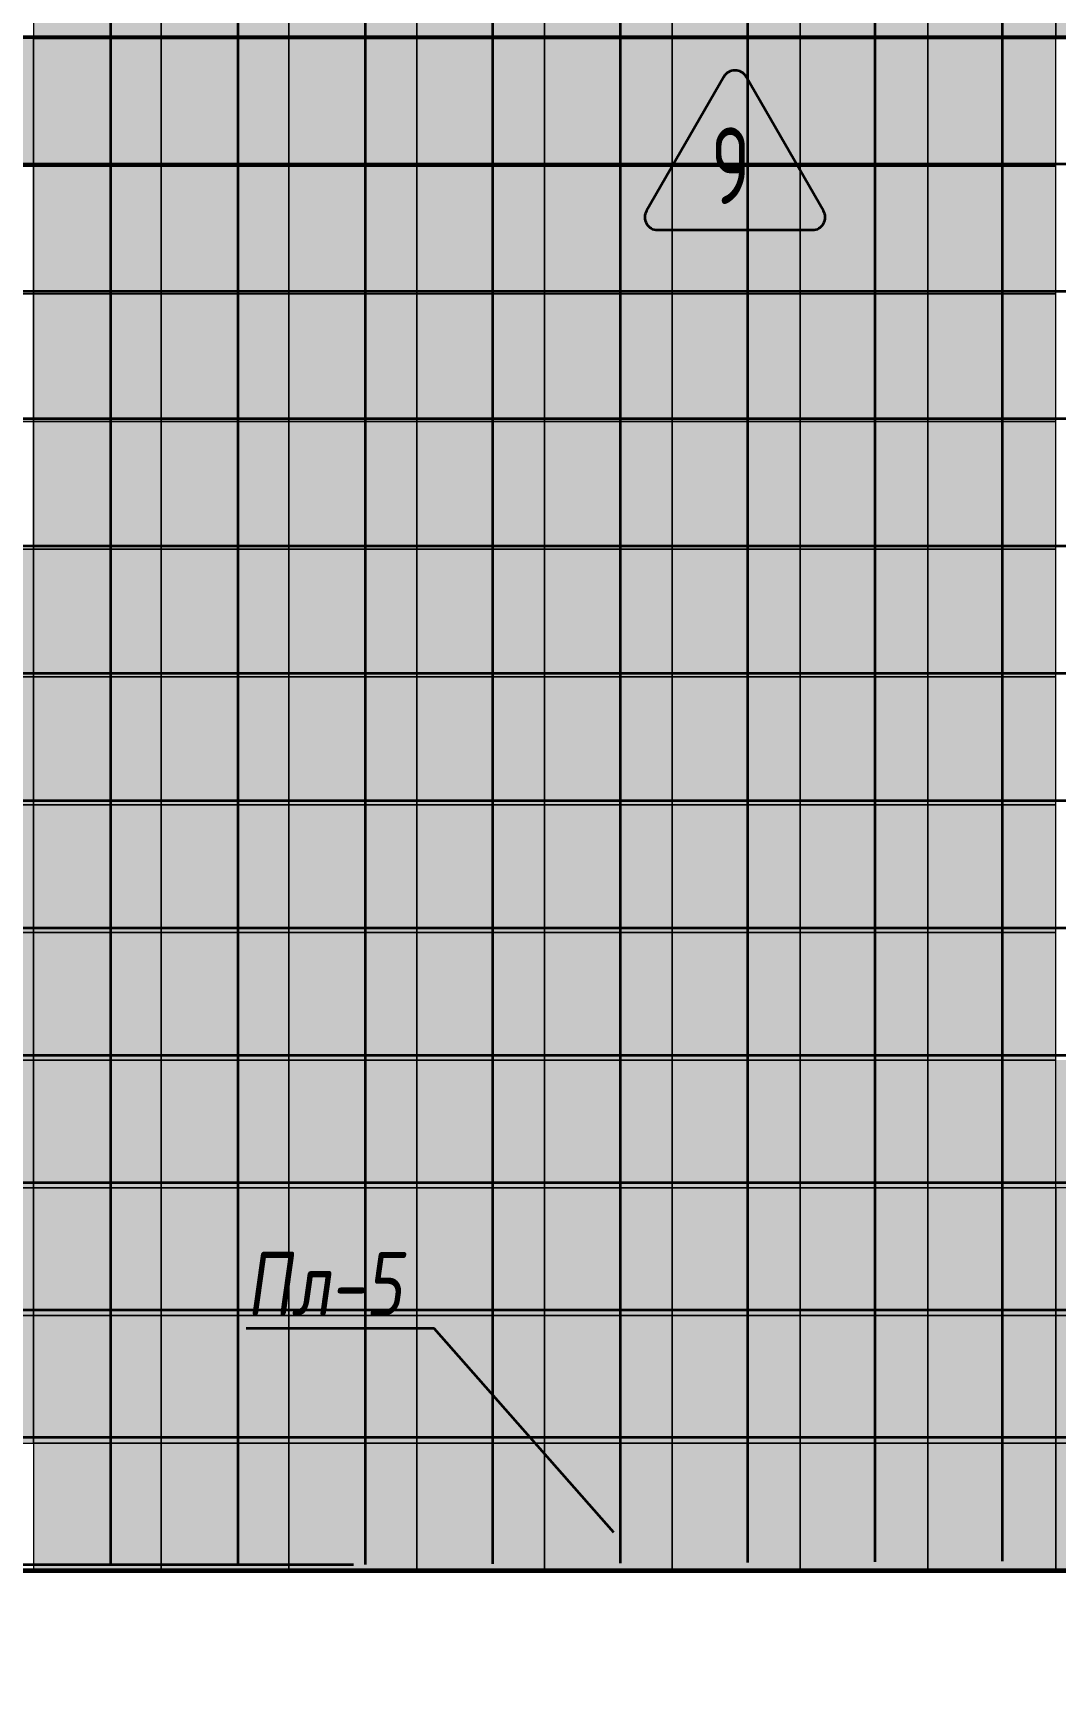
# Model space of a CAD drawing. Header units: millimetres. Extents: x -510890 to 418982, y -118257 to 141350.
# Drawn here: x 123387 to 127387, y -71686 to -65166 of the extents above; entities that cross this region are included whole.
import ezdxf
from ezdxf import colors
from ezdxf.entities.mleader import LeaderData, LeaderLine
from ezdxf.enums import TextEntityAlignment as Align
from ezdxf.math import Vec2, Vec3

# ---------------------------------------------------------------- set-up
doc = ezdxf.new("R2010")
doc.units = ezdxf.units.MM
doc.layers.add('АР_Площадь контур', color=220, linetype='Continuous', lineweight=35, plot=False)
doc.styles.add('ISOCPEUR', font='isocpeur.ttf', dxfattribs={"height": 800})
doc.styles.add('Архитект', font='isocpeur.ttf', dxfattribs={"width": 0.8, "oblique": 8})

msp = doc.modelspace()

# ---------------------------------------------------------------- hatches: boundary and pattern name
at = {"layer": 'АР_Площадь контур', "lineweight": 5, "ltscale": 300, "true_color": 0xb8b9bc, "transparency": 33554687}
h = msp.add_hatch(color=9, dxfattribs=at)
h.dxf.hatch_style = 1
h.paths.add_polyline_path([(125387.4, -67685.6), (124887.4, -67685.6)], flags=17)
h.paths.add_polyline_path([(125387.4, -67185.6), (124887.4, -67185.6), (124887.4, -67685.6), (125387.4, -67685.6)])
h.paths.add_polyline_path([(124887.4, -67185.6), (124387.4, -67185.6), (124387.4, -67685.6), (124887.4, -67685.6)])
h.paths.add_polyline_path([(124887.4, -66185.6), (124387.4, -66185.6), (124387.4, -67185.6), (124887.4, -67185.6)])
h.paths.add_polyline_path([(124387.4, -66685.6), (123887.4, -66685.6)], flags=17)
h.paths.add_polyline_path([(124387.4, -66185.6), (123887.4, -66185.6), (123887.4, -66685.6), (124387.4, -66685.6)])
h.paths.add_polyline_path([(123887.4, -66185.6), (123387.4, -66185.6), (123387.4, -66685.6), (123887.4, -66685.6)])
h.paths.add_polyline_path([(123887.4, -65185.6), (123387.4, -65185.6), (123387.4, -66185.6), (123887.4, -66185.6)])
h.paths.add_polyline_path([(123387.4, -65685.6), (122887.4, -65685.6)])
h.paths.add_polyline_path([(123387.4, -65185.6), (122887.4, -65185.6), (122887.4, -65685.6), (123387.4, -65685.6)])
h.paths.add_polyline_path([(122887.4, -65185.6), (122387.4, -65185.6), (122387.4, -65685.6), (122887.4, -65685.6)])
h.paths.add_polyline_path([(122387.4, -64685.6), (121887.4, -64685.6)])
h.paths.add_polyline_path([(121387.4, -63685.6), (120887.4, -63685.6)], flags=17)
at = {"layer": 'АР_Площадь контур', "true_color": 0x000000, "transparency": 33554687}
h = msp.add_hatch(dxfattribs=at)
h.set_pattern_fill('ANSI37', color=18, scale=157, angle=45, style=0)
h.set_pattern_definition([(90, (6049.9, -126491.3), (-498.475, 0), []), (180, (6049.9, -126491.3), (-6e-14, -498.475), [])])
h.paths.add_polyline_path([(129387.4, -71135.7), (119737.4, -71185.6), (119737.4, -65435.6), (120087.4, -65435.6), (120087.4, -65037), (120661.7, -65036.3), (120661.7, -64735.6), (121791.7, -64735.6), (121791.7, -65035.6), (122667.4, -65035.6), (122667.6, -65034.9), (123562.6, -65034.9), (123587.4, -64622.7), (129437.4, -64660.7)])
at = {"layer": 'АР_Площадь контур', "lineweight": 5, "ltscale": 300, "transparency": 33554687}
h = msp.add_hatch(color=252, dxfattribs=at)
h.dxf.hatch_style = 1
h.paths.add_polyline_path([(126887.4, -64622.7), (126387.4, -64622.7), (126387.4, -65185.6), (126887.4, -65185.6)])
h = msp.add_hatch(color=252, dxfattribs=at)
h.dxf.hatch_style = 1
h.paths.add_polyline_path([(123587.4, -64685.6), (123587.4, -65035.6), (123387.4, -65035.6), (123387.4, -65185.6), (124387.4, -65185.6), (124387.4, -64685.6)])
at = {"layer": 'АР_Площадь контур', "lineweight": 5, "ltscale": 300, "true_color": 0x828487, "transparency": 33554687}
h = msp.add_hatch(color=252, dxfattribs=at)
h.dxf.hatch_style = 1
h.paths.add_polyline_path([(124887.4, -64685.6), (124387.4, -64685.6), (124387.4, -65185.6), (124887.4, -65185.6)])
at = {"layer": 'АР_Площадь контур', "lineweight": 5, "ltscale": 300, "true_color": 0xb8b9bc, "transparency": 33554687}
h = msp.add_hatch(color=9, dxfattribs=at)
h.dxf.hatch_style = 1
h.paths.add_polyline_path([(125387.4, -64685.6), (124887.4, -64685.6), (124887.4, -65185.6), (125387.4, -65185.6)])
at = {"layer": 'АР_Площадь контур', "lineweight": 5, "ltscale": 300, "true_color": 0xc7c8ca, "transparency": 33554687}
h = msp.add_hatch(color=9, dxfattribs=at)
h.dxf.hatch_style = 1
h.paths.add_polyline_path([(125387.1, -65185.5), (125787, -65185.6), (126387.4, -65185.6), (126387.4, -64685.6), (125387.4, -64685.6), (125387.4, -64836.9)])
at = {"layer": 'АР_Площадь контур', "lineweight": 5, "ltscale": 300, "true_color": 0x828487, "transparency": 33554687}
h = msp.add_hatch(color=252, dxfattribs=at)
h.dxf.hatch_style = 1
h.paths.add_polyline_path([(127387.4, -64685.6), (126887.4, -64685.6), (126887.4, -65185.6), (127387.4, -65185.6)])
h = msp.add_hatch(color=252, dxfattribs=at)
h.dxf.hatch_style = 1
h.paths.add_polyline_path([(128387.4, -64685.6), (127387.4, -64685.6), (127387.4, -65185.6), (128387.4, -65185.6)])
at = {"layer": 'АР_Площадь контур', "lineweight": 5, "ltscale": 300, "true_color": 0xb8b9bc, "transparency": 33554687}
h = msp.add_hatch(color=9, dxfattribs=at)
h.dxf.hatch_style = 1
h.paths.add_polyline_path([(119887.4, -65185.6), (119387.4, -65185.6)], flags=17)
h.paths.add_polyline_path([(120387.4, -65685.6), (119887.4, -65685.6), (119887.4, -66185.6), (120387.4, -66185.6)])
h.paths.add_polyline_path([(120887.4, -65685.6), (120387.4, -65685.6), (120387.4, -66185.6), (120887.4, -66185.6)])
h.paths.add_polyline_path([(120887.4, -66185.6), (120387.4, -66185.6)], flags=17)
h.paths.add_polyline_path([(121387.4, -65685.6), (120887.4, -65685.6), (120887.4, -66685.6), (121387.4, -66685.6)])
h.paths.add_polyline_path([(121387.4, -66685.6), (120887.4, -66685.6), (120887.4, -67185.6), (121387.4, -67185.6)])
h.paths.add_polyline_path([(121887.4, -66685.6), (121387.4, -66685.6), (121387.4, -67185.6), (121887.4, -67185.6)])
h.paths.add_polyline_path([(121887.4, -67185.6), (121387.4, -67185.6)])
h.paths.add_polyline_path([(122387.4, -66685.6), (121887.4, -66685.6), (121887.4, -67685.6), (122387.4, -67685.6)])
h.paths.add_polyline_path([(122387.4, -67685.6), (121887.4, -67685.6), (121887.4, -68185.6), (122387.4, -68185.6)])
h.paths.add_polyline_path([(122887.4, -67685.6), (122387.4, -67685.6), (122387.4, -68185.6), (122887.4, -68185.6)])
h.paths.add_polyline_path([(122887.4, -68185.6), (122387.4, -68185.6)], flags=17)
h.paths.add_polyline_path([(123387.4, -67685.6), (122887.4, -67685.6), (122887.4, -68685.6), (123387.4, -68685.6)])
h.paths.add_polyline_path([(123387.4, -68685.6), (122887.4, -68685.6), (122887.4, -69185.6), (123387.4, -69185.6)])
h.paths.add_polyline_path([(123887.4, -68685.6), (123387.4, -68685.6), (123387.4, -69185.6), (123887.4, -69185.6)])
h.paths.add_polyline_path([(123887.4, -69185.6), (123387.4, -69185.6)], flags=17)
h.paths.add_polyline_path([(124387.4, -68685.6), (123887.4, -68685.6), (123887.4, -69685.6), (124387.4, -69685.6)])
h.paths.add_polyline_path([(124387.4, -69685.6), (123887.4, -69685.6), (123887.4, -70185.6), (124387.4, -70185.6)])
h.paths.add_polyline_path([(124887.4, -69685.6), (124387.4, -69685.6), (124387.4, -70185.6), (124887.4, -70185.6)])
h.paths.add_polyline_path([(124887.4, -70185.6), (124887.4, -70685.6)], flags=17)
h.paths.add_polyline_path([(125387.4, -69685.6), (124887.4, -69685.6), (124887.4, -70685.6), (125387.4, -70685.6)])
h.paths.add_polyline_path([(125387.4, -70685.6), (124887.4, -70685.6), (124887.4, -71185.6), (125387.4, -71185.6)])
h.paths.add_polyline_path([(120387.4, -65185.6), (119887.4, -65185.6), (119887.4, -65685.6), (120387.4, -65685.6)])
at = {"layer": 'АР_Площадь контур', "lineweight": 5, "ltscale": 300, "transparency": 33554687}
h = msp.add_hatch(color=252, dxfattribs=at)
h.dxf.hatch_style = 1
h.paths.add_polyline_path([(124387.4, -65185.6), (123887.4, -65185.6), (123887.4, -65254.8), (124387.4, -65254.8)])
at = {"layer": 'АР_Площадь контур', "lineweight": 5, "ltscale": 300, "true_color": 0x828487, "transparency": 33554687}
h = msp.add_hatch(color=252, dxfattribs=at)
h.dxf.hatch_style = 1
h.paths.add_polyline_path([(124887.4, -65185.6), (124387.4, -65185.6), (124387.4, -65254.8), (124887.4, -65254.8)])
h = msp.add_hatch(color=252, dxfattribs=at)
h.dxf.hatch_style = 1
h.paths.add_polyline_path([(125387.4, -65185.6), (124887.4, -65185.6), (124887.4, -65254.8), (125387.4, -65254.8)])
h = msp.add_hatch(color=252, dxfattribs=at)
h.dxf.hatch_style = 1
h.paths.add_polyline_path([(125887.4, -65185.6), (125387.4, -65185.6), (125387.4, -65254.8), (125887.4, -65254.8)])
at = {"layer": 'АР_Площадь контур', "lineweight": 5, "ltscale": 300, "true_color": 0xb8b9bc, "transparency": 33554687}
h = msp.add_hatch(color=9, dxfattribs=at)
h.dxf.hatch_style = 1
h.paths.add_polyline_path([(126387.4, -65185.6), (125887.4, -65185.6), (125887.4, -65685.6), (126387.4, -65685.6)])
at = {"layer": 'АР_Площадь контур', "lineweight": 5, "ltscale": 300, "transparency": 33554687}
h = msp.add_hatch(color=252, dxfattribs=at)
h.dxf.hatch_style = 1
h.paths.add_polyline_path([(126887.4, -65185.6), (126387.4, -65185.6), (126387.4, -65254.8), (126887.4, -65254.8)])
h = msp.add_hatch(color=252, dxfattribs=at)
h.dxf.hatch_style = 1
h.paths.add_polyline_path([(127387.4, -65185.6), (126887.4, -65185.6), (126887.4, -65254.8), (127387.4, -65254.8)])
h = msp.add_hatch(color=252, dxfattribs=at)
h.dxf.hatch_style = 1
h.paths.add_polyline_path([(124387.4, -65254.8), (123887.4, -65254.8), (123887.4, -65685.6), (124387.4, -65685.6)])
at = {"layer": 'АР_Площадь контур', "lineweight": 5, "ltscale": 300, "true_color": 0x828487, "transparency": 33554687}
h = msp.add_hatch(color=252, dxfattribs=at)
h.dxf.hatch_style = 1
h.paths.add_polyline_path([(124887.4, -65254.8), (124387.4, -65254.8), (124387.4, -65685.6), (124887.4, -65685.6)])
h = msp.add_hatch(color=252, dxfattribs=at)
h.dxf.hatch_style = 1
h.paths.add_polyline_path([(125387.4, -65254.8), (124887.4, -65254.8), (124887.4, -65685.6), (125387.4, -65685.6)])
h = msp.add_hatch(color=252, dxfattribs=at)
h.dxf.hatch_style = 1
h.paths.add_polyline_path([(125887.4, -65254.8), (125387.4, -65254.8), (125387.4, -65685.6), (125887.4, -65685.6)])
at = {"layer": 'АР_Площадь контур', "lineweight": 5, "ltscale": 300, "transparency": 33554687}
h = msp.add_hatch(color=252, dxfattribs=at)
h.dxf.hatch_style = 1
h.paths.add_polyline_path([(126887.4, -65254.8), (126387.4, -65254.8), (126387.4, -65685.6), (126887.4, -65685.6)])
h = msp.add_hatch(color=252, dxfattribs=at)
h.dxf.hatch_style = 1
h.paths.add_polyline_path([(127387.4, -65254.8), (126887.4, -65254.8), (126887.4, -65685.6), (127387.4, -65685.6)])
h = msp.add_hatch(color=252, dxfattribs=at)
h.dxf.hatch_style = 1
h.paths.add_polyline_path([(124387.4, -65685.6), (123887.4, -65685.6), (123887.4, -66185.6), (124387.4, -66185.6)])
h = msp.add_hatch(color=252, dxfattribs=at)
h.dxf.hatch_style = 1
h.paths.add_polyline_path([(124887.4, -65685.6), (124387.4, -65685.6), (124387.4, -66185.6), (124887.4, -66185.6)])
h = msp.add_hatch(color=252, dxfattribs=at)
h.dxf.hatch_style = 1
h.paths.add_polyline_path([(125387.4, -65685.6), (124887.4, -65685.6), (124887.4, -66185.6), (125387.4, -66185.6)])
at = {"layer": 'АР_Площадь контур', "lineweight": 5, "ltscale": 300, "true_color": 0x828487, "transparency": 33554687}
h = msp.add_hatch(color=252, dxfattribs=at)
h.dxf.hatch_style = 1
h.paths.add_polyline_path([(125887.4, -65685.6), (125387.4, -65685.6), (125387.4, -66185.6), (125887.4, -66185.6)])
at = {"layer": 'АР_Площадь контур', "lineweight": 5, "ltscale": 300, "true_color": 0xb8b9bc, "transparency": 33554687}
h = msp.add_hatch(color=9, dxfattribs=at)
h.dxf.hatch_style = 1
h.paths.add_polyline_path([(126387.4, -65685.6), (125887.4, -65685.6), (125887.4, -66185.6), (126387.4, -66185.6)])
h = msp.add_hatch(color=9, dxfattribs=at)
h.dxf.hatch_style = 1
h.paths.add_polyline_path([(126887.4, -65685.6), (126387.4, -65685.6), (126387.4, -66185.6), (126887.4, -66185.6)])
h = msp.add_hatch(color=9, dxfattribs=at)
h.dxf.hatch_style = 1
h.paths.add_polyline_path([(127387.4, -65685.6), (126887.4, -65685.6), (126887.4, -66685.6), (127387.4, -66685.6)])
at = {"layer": 'АР_Площадь контур', "lineweight": 5, "ltscale": 300, "transparency": 33554687}
h = msp.add_hatch(color=252, dxfattribs=at)
h.dxf.hatch_style = 1
h.paths.add_polyline_path([(125387.4, -66185.6), (124887.4, -66185.6), (124887.4, -66685.6), (125387.4, -66685.6)])
at = {"layer": 'АР_Площадь контур', "lineweight": 5, "ltscale": 300, "true_color": 0x828487, "transparency": 33554687}
h = msp.add_hatch(color=252, dxfattribs=at)
h.dxf.hatch_style = 1
h.paths.add_polyline_path([(125887.4, -66185.6), (125387.4, -66185.6), (125387.4, -66685.6), (125887.4, -66685.6)])
h = msp.add_hatch(color=252, dxfattribs=at)
h.dxf.hatch_style = 1
h.paths.add_polyline_path([(126387.4, -66185.6), (125887.4, -66185.6), (125887.4, -66685.6), (126387.4, -66685.6)])
h = msp.add_hatch(color=252, dxfattribs=at)
h.dxf.hatch_style = 1
h.paths.add_polyline_path([(126887.4, -66185.6), (126387.4, -66185.6), (126387.4, -66685.6), (126887.4, -66685.6)])
h = msp.add_hatch(color=252, dxfattribs=at)
h.dxf.hatch_style = 1
h.paths.add_polyline_path([(123887.3, -66685.6), (123387.3, -66685.6), (123387.3, -67185.6), (123887.3, -67185.6)])
h = msp.add_hatch(color=252, dxfattribs=at)
h.dxf.hatch_style = 1
h.paths.add_polyline_path([(124387.3, -66685.6), (123887.3, -66685.6), (123887.3, -67185.6), (124387.3, -67185.6)])
at = {"layer": 'АР_Площадь контур', "lineweight": 5, "ltscale": 300, "transparency": 33554687}
h = msp.add_hatch(color=252, dxfattribs=at)
h.dxf.hatch_style = 1
h.paths.add_polyline_path([(125387.4, -66685.6), (124887.4, -66685.6), (124887.4, -67185.6), (125387.4, -67185.6)])
h = msp.add_hatch(color=252, dxfattribs=at)
h.dxf.hatch_style = 1
h.paths.add_polyline_path([(125887.4, -66685.6), (125387.4, -66685.6), (125387.4, -67185.6), (125887.4, -67185.6)])
h = msp.add_hatch(color=252, dxfattribs=at)
h.dxf.hatch_style = 1
h.paths.add_polyline_path([(126387.4, -66685.6), (125887.4, -66685.6), (125887.4, -67685.6), (126387.4, -67685.6)])
at = {"layer": 'АР_Площадь контур', "lineweight": 5, "ltscale": 300, "true_color": 0x828487, "transparency": 33554687}
h = msp.add_hatch(color=252, dxfattribs=at)
h.dxf.hatch_style = 1
h.paths.add_polyline_path([(126887.4, -66685.6), (126387.4, -66685.6), (126387.4, -67185.6), (126887.4, -67185.6)])
at = {"layer": 'АР_Площадь контур', "lineweight": 5, "ltscale": 300, "true_color": 0xb8b9bc, "transparency": 33554687}
h = msp.add_hatch(color=9, dxfattribs=at)
h.dxf.hatch_style = 1
h.paths.add_polyline_path([(127387.4, -66685.6), (126887.4, -66685.6), (126887.4, -67185.6), (127387.4, -67185.6)])
at = {"layer": 'АР_Площадь контур', "lineweight": 5, "ltscale": 300, "transparency": 33554687}
h = msp.add_hatch(color=252, dxfattribs=at)
h.dxf.hatch_style = 1
h.paths.add_polyline_path([(123387.4, -67185.6), (122887.4, -67185.6), (122887.4, -67685.6), (123387.4, -67685.6)])
h = msp.add_hatch(color=252, dxfattribs=at)
h.dxf.hatch_style = 1
h.paths.add_polyline_path([(123887.4, -67185.6), (123387.4, -67185.6), (123387.4, -67685.6), (123887.4, -67685.6)])
at = {"layer": 'АР_Площадь контур', "lineweight": 5, "ltscale": 300, "true_color": 0x828487, "transparency": 33554687}
h = msp.add_hatch(color=252, dxfattribs=at)
h.dxf.hatch_style = 1
h.paths.add_polyline_path([(124387.3, -67185.6), (123887.3, -67185.6), (123887.3, -67685.6), (124387.3, -67685.6)])
at = {"layer": 'АР_Площадь контур', "lineweight": 5, "ltscale": 300, "true_color": 0xb8b9bc, "transparency": 33554687}
h = msp.add_hatch(color=9, dxfattribs=at)
h.dxf.hatch_style = 1
h.paths.add_polyline_path([(128887.4, -70685.6), (128387.4, -70685.6), (128387.4, -71185.6), (128887.4, -71185.6)])
h.paths.add_polyline_path([(128887.4, -70185.6), (128387.4, -70185.6), (128387.4, -70685.6), (128887.4, -70685.6)])
h.paths.add_polyline_path([(128387.4, -70185.6), (127887.4, -70185.6), (127887.4, -70685.6), (128387.4, -70685.6)])
h.paths.add_polyline_path([(127887.4, -70185.6), (127387.4, -70185.6), (127387.4, -70685.6), (127887.4, -70685.6)])
h.paths.add_polyline_path([(127887.4, -69685.6), (127387.4, -69685.6), (127387.4, -70185.6), (127887.4, -70185.6)])
h.paths.add_polyline_path([(127887.4, -69185.6), (127387.4, -69185.6), (127387.4, -69685.6), (127887.4, -69685.6)])
h.paths.add_polyline_path([(127387.4, -69185.6), (126887.4, -69185.6), (126887.4, -69685.6), (127387.4, -69685.6)])
h.paths.add_polyline_path([(126887.4, -69185.6), (126387.4, -69185.6), (126387.4, -69685.6), (126887.4, -69685.6)])
h.paths.add_polyline_path([(126887.4, -68685.6), (126387.4, -68685.6), (126387.4, -69185.6), (126887.4, -69185.6)])
h.paths.add_polyline_path([(126887.4, -68185.6), (126387.4, -68185.6), (126387.4, -68685.6), (126887.4, -68685.6)])
h.paths.add_polyline_path([(126387.4, -68185.6), (125887.4, -68185.6), (125887.4, -68685.6), (126387.4, -68685.6)])
h.paths.add_polyline_path([(125887.4, -68185.6), (125387.4, -68185.6), (125387.4, -68685.6), (125887.4, -68685.6)])
h.paths.add_polyline_path([(125887.4, -67685.6), (125387.4, -67685.6), (125387.4, -68185.6), (125887.4, -68185.6)])
h.paths.add_polyline_path([(125887.4, -67185.6), (125387.4, -67185.6), (125387.4, -67685.6), (125887.4, -67685.6)])
at = {"layer": 'АР_Площадь контур', "lineweight": 5, "ltscale": 300, "true_color": 0x828487, "transparency": 33554687}
h = msp.add_hatch(color=252, dxfattribs=at)
h.dxf.hatch_style = 1
h.paths.add_polyline_path([(126887.4, -67185.6), (126387.4, -67185.6), (126387.4, -67685.6), (126887.4, -67685.6)])
h = msp.add_hatch(color=252, dxfattribs=at)
h.dxf.hatch_style = 1
h.paths.add_polyline_path([(127387.4, -67185.6), (126887.4, -67185.6), (126887.4, -67685.6), (127387.4, -67685.6)])
at = {"layer": 'АР_Площадь контур', "lineweight": 5, "ltscale": 300, "transparency": 33554687}
h = msp.add_hatch(color=252, dxfattribs=at)
h.dxf.hatch_style = 1
h.paths.add_polyline_path([(123887.4, -67685.6), (123387.4, -67685.6), (123387.4, -68185.6), (123887.4, -68185.6)])
at = {"layer": 'АР_Площадь контур', "lineweight": 5, "ltscale": 300, "true_color": 0x828487, "transparency": 33554687}
h = msp.add_hatch(color=252, dxfattribs=at)
h.dxf.hatch_style = 1
h.paths.add_polyline_path([(124387.3, -67685.6), (123887.3, -67685.6), (123887.3, -68185.6), (124387.3, -68185.6)])
h = msp.add_hatch(color=252, dxfattribs=at)
h.dxf.hatch_style = 1
h.paths.add_polyline_path([(124887.3, -67685.6), (124387.3, -67685.6), (124387.3, -68185.6), (124887.3, -68185.6)])
h = msp.add_hatch(color=252, dxfattribs=at)
h.dxf.hatch_style = 1
h.paths.add_polyline_path([(125387.3, -67685.6), (124887.3, -67685.6), (124887.3, -68185.6), (125387.3, -68185.6)])
at = {"layer": 'АР_Площадь контур', "lineweight": 5, "ltscale": 300, "transparency": 33554687}
h = msp.add_hatch(color=252, dxfattribs=at)
h.dxf.hatch_style = 1
h.paths.add_polyline_path([(126387.4, -67685.6), (125887.4, -67685.6), (125887.4, -68185.6), (126387.4, -68185.6)])
h = msp.add_hatch(color=252, dxfattribs=at)
h.dxf.hatch_style = 1
h.paths.add_polyline_path([(126887.4, -67685.6), (126387.4, -67685.6), (126387.4, -68185.6), (126887.4, -68185.6)])
h = msp.add_hatch(color=252, dxfattribs=at)
h.dxf.hatch_style = 1
h.paths.add_polyline_path([(127387.4, -67685.6), (126887.4, -67685.6), (126887.4, -68685.6), (127387.4, -68685.6)])
h = msp.add_hatch(color=252, dxfattribs=at)
h.dxf.hatch_style = 1
h.paths.add_polyline_path([(123887.4, -68185.6), (123387.4, -68185.6), (123387.4, -68685.6), (123887.4, -68685.6)])
h = msp.add_hatch(color=252, dxfattribs=at)
h.dxf.hatch_style = 1
h.paths.add_polyline_path([(124387.4, -68185.6), (123887.4, -68185.6), (123887.4, -68685.6), (124387.4, -68685.6)])
h = msp.add_hatch(color=252, dxfattribs=at)
h.dxf.hatch_style = 1
h.paths.add_polyline_path([(124887.4, -68185.6), (124387.4, -68185.6), (124387.4, -68685.6), (124887.4, -68685.6)])
at = {"layer": 'АР_Площадь контур', "lineweight": 5, "ltscale": 300, "true_color": 0x828487, "transparency": 33554687}
h = msp.add_hatch(color=252, dxfattribs=at)
h.dxf.hatch_style = 1
h.paths.add_polyline_path([(125387.3, -68185.6), (124887.3, -68185.6), (124887.3, -68685.6), (125387.3, -68685.6)])
at = {"layer": 'АР_Площадь контур', "lineweight": 5, "ltscale": 300, "transparency": 33554687}
h = msp.add_hatch(color=252, dxfattribs=at)
h.dxf.hatch_style = 1
h.paths.add_polyline_path([(124387.4, -68685.6), (123887.4, -68685.6)], flags=17)
h.paths.add_polyline_path([(125387.4, -69685.6), (124887.4, -69685.6)], flags=17)
h.paths.add_polyline_path([(125887.4, -69185.6), (125387.4, -69185.6), (125387.4, -70185.6), (125887.4, -70185.6)])
h.paths.add_polyline_path([(125887.4, -70185.6), (125387.4, -70185.6), (125387.4, -70685.6), (125887.4, -70685.6)])
h.paths.add_polyline_path([(126387.4, -70185.6), (125887.4, -70185.6), (125887.4, -70685.6), (126387.4, -70685.6)])
h.paths.add_polyline_path([(126387.4, -70685.6), (125887.4, -70685.6)], flags=17)
h.paths.add_polyline_path([(126887.4, -70185.6), (126387.4, -70185.6), (126387.4, -71185.6), (126887.4, -71185.6)])
h.paths.add_polyline_path([(127387.4, -71685.6), (126887.4, -71685.6)], flags=17)
h = msp.add_hatch(color=252, dxfattribs=at)
h.dxf.hatch_style = 1
h.paths.add_polyline_path([(124887.4, -68685.6), (124387.4, -68685.6), (124387.4, -69185.6), (124887.4, -69185.6)])
at = {"layer": 'АР_Площадь контур', "lineweight": 5, "ltscale": 300, "true_color": 0x828487, "transparency": 33554687}
h = msp.add_hatch(color=252, dxfattribs=at)
h.dxf.hatch_style = 1
h.paths.add_polyline_path([(125387.3, -68685.6), (124887.3, -68685.6), (124887.3, -69185.6), (125387.3, -69185.6)])
h = msp.add_hatch(color=252, dxfattribs=at)
h.dxf.hatch_style = 1
h.paths.add_polyline_path([(125887.4, -69185.6), (125387.4, -69185.6)])
h.paths.add_polyline_path([(126387.4, -68685.6), (125887.4, -68685.6), (125887.4, -69685.6), (126387.4, -69685.6)])
h.paths.add_polyline_path([(126387.4, -69685.6), (125887.4, -69685.6), (125887.4, -70185.6), (126387.4, -70185.6)])
h.paths.add_polyline_path([(127387.4, -69685.6), (126387.4, -69685.6), (126387.4, -70185.6), (127387.4, -70185.6)])
h.paths.add_polyline_path([(125887.4, -68685.6), (125387.4, -68685.6), (125387.4, -69185.6), (125887.4, -69185.6)])
h.paths.add_polyline_path([(126887.4, -70185.6), (126887.4, -70685.6)], flags=17)
h.paths.add_polyline_path([(127387.4, -70238.1), (127387.4, -70185.6), (127051.3, -70185.6), (126887.4, -70185.6), (126887.4, -70685.6), (127387.4, -70685.6)])
h.paths.add_polyline_path([(127387.4, -70685.6), (126887.4, -70685.6), (126887.4, -71185.6), (127387.4, -71185.6)])
h.paths.add_polyline_path([(128387.4, -70685.6), (127387.4, -70685.6), (127387.4, -71185.6), (128387.4, -71185.6)])
at = {"layer": 'АР_Площадь контур', "lineweight": 5, "ltscale": 300, "transparency": 33554687}
h = msp.add_hatch(color=252, dxfattribs=at)
h.dxf.hatch_style = 1
h.paths.add_polyline_path([(127387.4, -68685.6), (126887.4, -68685.6), (126887.4, -69185.6), (127387.4, -69185.6)])
at = {"layer": 'АР_Площадь контур', "lineweight": 5, "ltscale": 300, "true_color": 0x828487, "transparency": 33554687}
h = msp.add_hatch(color=252, dxfattribs=at)
h.dxf.hatch_style = 1
h.paths.add_polyline_path([(123387.4, -69185.6), (122887.4, -69185.6), (122887.4, -69685.6), (123387.4, -69685.6)])
h = msp.add_hatch(color=252, dxfattribs=at)
h.dxf.hatch_style = 1
h.paths.add_polyline_path([(123887.4, -69185.6), (123387.4, -69185.6), (123387.4, -69685.6), (123887.4, -69685.6)])
at = {"layer": 'АР_Площадь контур', "lineweight": 5, "ltscale": 300, "transparency": 33554687}
h = msp.add_hatch(color=252, dxfattribs=at)
h.dxf.hatch_style = 1
h.paths.add_polyline_path([(124887.4, -69185.6), (124387.4, -69185.6), (124387.4, -69685.6), (124887.4, -69685.6)])
h = msp.add_hatch(color=252, dxfattribs=at)
h.dxf.hatch_style = 1
h.paths.add_polyline_path([(125387.4, -69185.6), (124887.4, -69185.6), (124887.4, -69685.6), (125387.4, -69685.6)])
h = msp.add_hatch(color=252, dxfattribs=at)
h.dxf.hatch_style = 1
h.paths.add_polyline_path([(123387.4, -69685.6), (122887.4, -69685.6), (122887.4, -70685.6), (123387.4, -70685.6)])
at = {"layer": 'АР_Площадь контур', "lineweight": 5, "ltscale": 300, "true_color": 0x828487, "transparency": 33554687}
h = msp.add_hatch(color=252, dxfattribs=at)
h.dxf.hatch_style = 1
h.paths.add_polyline_path([(123887.4, -69685.6), (123387.4, -69685.6), (123387.4, -70185.6), (123887.4, -70185.6)])
h = msp.add_hatch(color=252, dxfattribs=at)
h.dxf.hatch_style = 1
h.paths.add_polyline_path([(123887.4, -70185.6), (123387.4, -70185.6), (123387.4, -70685.6), (123887.4, -70685.6)])
h = msp.add_hatch(color=252, dxfattribs=at)
h.dxf.hatch_style = 1
h.paths.add_polyline_path([(124387.4, -70185.6), (123887.4, -70185.6), (123887.4, -70685.6), (124387.4, -70685.6)])
h = msp.add_hatch(color=252, dxfattribs=at)
h.dxf.hatch_style = 1
h.paths.add_polyline_path([(124887.4, -70185.6), (124387.4, -70185.6), (124387.4, -70685.6), (124887.4, -70685.6)])
at = {"layer": 'АР_Площадь контур', "lineweight": 5, "ltscale": 300, "transparency": 33554687}
h = msp.add_hatch(color=252, dxfattribs=at)
h.dxf.hatch_style = 1
h.paths.add_polyline_path([(124387.4, -70685.6), (123387.4, -70685.6), (123387.4, -71185.6), (124387.4, -71185.6)])
at = {"layer": 'АР_Площадь контур', "lineweight": 5, "ltscale": 300, "true_color": 0x828487, "transparency": 33554687}
h = msp.add_hatch(color=252, dxfattribs=at)
h.dxf.hatch_style = 1
h.paths.add_polyline_path([(124887.4, -70685.6), (124387.4, -70685.6), (124387.4, -71185.6), (124887.4, -71185.6)])
at = {"layer": 'АР_Площадь контур', "lineweight": 5, "ltscale": 300, "true_color": 0xc7c8ca, "transparency": 33554687}
h = msp.add_hatch(color=9, dxfattribs=at)
h.dxf.hatch_style = 1
h.paths.add_polyline_path([(125387.1, -71185.5), (125787, -71185.6), (126387.4, -71185.6), (126387.4, -70685.6), (125387.4, -70685.6), (125387.4, -70836.9)])

# ---------------------------------------------------------------- linework, layer by layer
at = {"layer": 'АР_Площадь контур', "lineweight": 60}
msp.add_lwpolyline([(121933, -65033), (123587.4, -65035.6), (123587.4, -64622.7), (129387.4, -64622.7), (129387.4, -71185.6), (119737.4, -71185.7), (119737.4, -66285.4)], dxfattribs=at)
at = {"layer": 'АР_Площадь контур', "lineweight": 5, "ltscale": 300}
msp.add_lwpolyline([(129387.4, -71185.6), (119737.4, -71185.6), (119737.4, -65035.6), (120433, -65035.6), (120433, -64735.6), (121933, -64735.6), (121933, -65035.6), (121997.4, -65035.6), (121997.4, -65035.6), (123587.4, -65035.6), (123587.4, -64622.7), (129387.4, -64622.7)], close=True, dxfattribs=at)
for points in [[(123887.4, -65185.6), (123887.4, -64685.6), (123587.4, -64685.6)], [(124387.4, -65185.6), (124387.4, -64685.6), (123887.4, -64685.6), (123887.4, -65185.6), (124387.4, -65185.6)], [(124887.4, -65185.6), (124887.4, -64685.6), (124387.4, -64685.6), (124387.4, -65185.6), (124887.4, -65185.6)], [(125387.4, -65185.6), (125387.4, -64685.6), (124887.4, -64685.6), (124887.4, -65185.6), (125387.4, -65185.6)], [(125887.4, -65185.6), (125887.4, -64685.6), (125387.4, -64685.6), (125387.4, -65185.6)], [(126387.4, -65185.6), (126387.4, -64685.6), (125887.4, -64685.6), (125887.4, -65185.6), (126387.4, -65185.6)], [(126887.4, -65185.6), (126887.4, -64685.6), (126387.4, -64685.6), (126387.4, -65185.6), (126887.4, -65185.6)], [(127387.4, -65185.6), (127387.4, -64685.6), (126887.4, -64685.6), (126887.4, -65185.6), (127387.4, -65185.6)], [(127887.4, -65185.6), (127887.4, -64685.6), (127387.4, -64685.6), (127387.4, -65185.6), (127887.4, -65185.6)], [(123387.4, -65035.6), (123387.4, -65185.6), (123887.4, -65185.6)], [(123387.4, -65685.6), (123387.4, -65185.6), (122887.4, -65185.6), (122887.4, -65685.6), (123387.4, -65685.6)], [(123887.4, -65685.6), (123887.4, -65185.6), (123387.4, -65185.6), (123387.4, -65685.6), (123887.4, -65685.6)], [(124387.4, -65685.6), (124387.4, -65185.6), (123887.4, -65185.6), (123887.4, -65685.6), (124387.4, -65685.6)], [(124887.4, -65685.6), (124887.4, -65185.6), (124387.4, -65185.6), (124387.4, -65685.6), (124887.4, -65685.6)], [(125387.4, -65685.6), (125387.4, -65185.6), (124887.4, -65185.6), (124887.4, -65685.6), (125387.4, -65685.6)], [(125887.4, -65685.6), (125887.4, -65185.6), (125387.4, -65185.6), (125387.4, -65685.6), (125887.4, -65685.6)], [(125387.4, -65185.6), (125887.4, -65185.6)], [(126387.4, -65685.6), (126387.4, -65185.6), (125887.4, -65185.6), (125887.4, -65685.6), (126387.4, -65685.6)], [(126887.4, -65685.6), (126887.4, -65185.6), (126387.4, -65185.6), (126387.4, -65685.6), (126887.4, -65685.6)], [(127387.4, -65685.6), (127387.4, -65185.6), (126887.4, -65185.6), (126887.4, -65685.6), (127387.4, -65685.6)], [(123387.4, -66185.6), (123387.4, -65685.6), (122887.4, -65685.6), (122887.4, -66185.6), (123387.4, -66185.6)], [(123887.4, -66185.6), (123887.4, -65685.6), (123387.4, -65685.6), (123387.4, -66185.6), (123887.4, -66185.6)], [(124387.4, -66185.6), (124387.4, -65685.6), (123887.4, -65685.6), (123887.4, -66185.6), (124387.4, -66185.6)], [(124887.4, -66185.6), (124887.4, -65685.6), (124387.4, -65685.6), (124387.4, -66185.6), (124887.4, -66185.6)], [(125387.4, -66185.6), (125387.4, -65685.6), (124887.4, -65685.6), (124887.4, -66185.6), (125387.4, -66185.6)], [(125887.4, -66185.6), (125887.4, -65685.6), (125387.4, -65685.6), (125387.4, -66185.6), (125887.4, -66185.6)], [(126387.4, -66185.6), (126387.4, -65685.6), (125887.4, -65685.6), (125887.4, -66185.6), (126387.4, -66185.6)], [(126887.4, -66185.6), (126887.4, -65685.6), (126387.4, -65685.6), (126387.4, -66185.6), (126887.4, -66185.6)], [(127387.4, -66185.6), (127387.4, -65685.6), (126887.4, -65685.6), (126887.4, -66185.6), (127387.4, -66185.6)], [(123387.4, -66685.6), (123387.4, -66185.6), (122887.4, -66185.6), (122887.4, -66685.6), (123387.4, -66685.6)], [(123887.4, -66685.6), (123887.4, -66185.6), (123387.4, -66185.6), (123387.4, -66685.6), (123887.4, -66685.6)], [(124387.4, -66685.6), (124387.4, -66185.6), (123887.4, -66185.6), (123887.4, -66685.6), (124387.4, -66685.6)], [(124887.4, -66685.6), (124887.4, -66185.6), (124387.4, -66185.6), (124387.4, -66685.6), (124887.4, -66685.6)], [(125387.4, -66685.6), (125387.4, -66185.6), (124887.4, -66185.6), (124887.4, -66685.6), (125387.4, -66685.6)], [(125887.4, -66685.6), (125887.4, -66185.6), (125387.4, -66185.6), (125387.4, -66685.6), (125887.4, -66685.6)], [(126387.4, -66685.6), (126387.4, -66185.6), (125887.4, -66185.6), (125887.4, -66685.6), (126387.4, -66685.6)], [(126887.4, -66685.6), (126887.4, -66185.6), (126387.4, -66185.6), (126387.4, -66685.6), (126887.4, -66685.6)], [(127387.4, -66685.6), (127387.4, -66185.6), (126887.4, -66185.6), (126887.4, -66685.6), (127387.4, -66685.6)], [(123387.4, -67185.6), (123387.4, -66685.6), (122887.4, -66685.6), (122887.4, -67185.6), (123387.4, -67185.6)], [(123887.4, -67185.6), (123887.4, -66685.6), (123387.4, -66685.6), (123387.4, -67185.6), (123887.4, -67185.6)], [(124387.4, -67185.6), (124387.4, -66685.6), (123887.4, -66685.6), (123887.4, -67185.6), (124387.4, -67185.6)], [(124887.4, -67185.6), (124887.4, -66685.6), (124387.4, -66685.6), (124387.4, -67185.6), (124887.4, -67185.6)], [(125387.4, -67185.6), (125387.4, -66685.6), (124887.4, -66685.6), (124887.4, -67185.6), (125387.4, -67185.6)], [(125887.4, -67185.6), (125887.4, -66685.6), (125387.4, -66685.6), (125387.4, -67185.6), (125887.4, -67185.6)], [(126387.4, -67185.6), (126387.4, -66685.6), (125887.4, -66685.6), (125887.4, -67185.6), (126387.4, -67185.6)], [(126887.4, -67185.6), (126887.4, -66685.6), (126387.4, -66685.6), (126387.4, -67185.6), (126887.4, -67185.6)], [(127387.4, -67185.6), (127387.4, -66685.6), (126887.4, -66685.6), (126887.4, -67185.6), (127387.4, -67185.6)], [(123387.4, -67685.6), (123387.4, -67185.6), (122887.4, -67185.6), (122887.4, -67685.6), (123387.4, -67685.6)], [(123887.4, -67685.6), (123887.4, -67185.6), (123387.4, -67185.6), (123387.4, -67685.6), (123887.4, -67685.6)], [(124387.4, -67685.6), (124387.4, -67185.6), (123887.4, -67185.6), (123887.4, -67685.6), (124387.4, -67685.6)], [(124887.4, -67685.6), (124887.4, -67185.6), (124387.4, -67185.6), (124387.4, -67685.6), (124887.4, -67685.6)], [(125387.4, -67685.6), (125387.4, -67185.6), (124887.4, -67185.6), (124887.4, -67685.6), (125387.4, -67685.6)], [(125887.4, -67685.6), (125887.4, -67185.6), (125387.4, -67185.6), (125387.4, -67685.6), (125887.4, -67685.6)], [(126387.4, -67685.6), (126387.4, -67185.6), (125887.4, -67185.6), (125887.4, -67685.6), (126387.4, -67685.6)], [(126887.4, -67685.6), (126887.4, -67185.6), (126387.4, -67185.6), (126387.4, -67685.6), (126887.4, -67685.6)], [(127387.4, -67685.6), (127387.4, -67185.6), (126887.4, -67185.6), (126887.4, -67685.6), (127387.4, -67685.6)], [(123387.4, -68185.6), (123387.4, -67685.6), (122887.4, -67685.6), (122887.4, -68185.6), (123387.4, -68185.6)], [(123887.4, -68185.6), (123887.4, -67685.6), (123387.4, -67685.6), (123387.4, -68185.6), (123887.4, -68185.6)], [(124387.4, -68185.6), (124387.4, -67685.6), (123887.4, -67685.6), (123887.4, -68185.6), (124387.4, -68185.6)], [(124887.4, -68185.6), (124887.4, -67685.6), (124387.4, -67685.6), (124387.4, -68185.6), (124887.4, -68185.6)], [(125387.4, -68185.6), (125387.4, -67685.6), (124887.4, -67685.6), (124887.4, -68185.6), (125387.4, -68185.6)], [(125887.4, -68185.6), (125887.4, -67685.6), (125387.4, -67685.6), (125387.4, -68185.6), (125887.4, -68185.6)], [(126387.4, -68185.6), (126387.4, -67685.6), (125887.4, -67685.6), (125887.4, -68185.6), (126387.4, -68185.6)], [(126887.4, -68185.6), (126887.4, -67685.6), (126387.4, -67685.6), (126387.4, -68185.6), (126887.4, -68185.6)], [(127387.4, -68185.6), (127387.4, -67685.6), (126887.4, -67685.6), (126887.4, -68185.6), (127387.4, -68185.6)], [(123387.4, -68685.6), (123387.4, -68185.6), (122887.4, -68185.6), (122887.4, -68685.6), (123387.4, -68685.6)], [(123887.4, -68685.6), (123887.4, -68185.6), (123387.4, -68185.6), (123387.4, -68685.6), (123887.4, -68685.6)], [(124387.4, -68685.6), (124387.4, -68185.6), (123887.4, -68185.6), (123887.4, -68685.6), (124387.4, -68685.6)], [(124887.4, -68685.6), (124887.4, -68185.6), (124387.4, -68185.6), (124387.4, -68685.6), (124887.4, -68685.6)], [(125387.4, -68685.6), (125387.4, -68185.6), (124887.4, -68185.6), (124887.4, -68685.6), (125387.4, -68685.6)], [(125887.4, -68685.6), (125887.4, -68185.6), (125387.4, -68185.6), (125387.4, -68685.6), (125887.4, -68685.6)], [(126387.4, -68685.6), (126387.4, -68185.6), (125887.4, -68185.6), (125887.4, -68685.6), (126387.4, -68685.6)], [(126887.4, -68685.6), (126887.4, -68185.6), (126387.4, -68185.6), (126387.4, -68685.6), (126887.4, -68685.6)], [(127387.4, -68685.6), (127387.4, -68185.6), (126887.4, -68185.6), (126887.4, -68685.6), (127387.4, -68685.6)], [(123387.4, -69185.6), (123387.4, -68685.6), (122887.4, -68685.6), (122887.4, -69185.6), (123387.4, -69185.6)], [(123887.4, -69185.6), (123887.4, -68685.6), (123387.4, -68685.6), (123387.4, -69185.6), (123887.4, -69185.6)], [(124387.4, -69185.6), (124387.4, -68685.6), (123887.4, -68685.6), (123887.4, -69185.6), (124387.4, -69185.6)], [(124887.4, -69185.6), (124887.4, -68685.6), (124387.4, -68685.6), (124387.4, -69185.6), (124887.4, -69185.6)], [(125387.4, -69185.6), (125387.4, -68685.6), (124887.4, -68685.6), (124887.4, -69185.6), (125387.4, -69185.6)], [(125887.4, -69185.6), (125887.4, -68685.6), (125387.4, -68685.6), (125387.4, -69185.6), (125887.4, -69185.6)], [(126387.4, -69185.6), (126387.4, -68685.6), (125887.4, -68685.6), (125887.4, -69185.6), (126387.4, -69185.6)], [(126887.4, -69185.6), (126887.4, -68685.6), (126387.4, -68685.6), (126387.4, -69185.6), (126887.4, -69185.6)], [(127387.4, -69185.6), (127387.4, -68685.6), (126887.4, -68685.6), (126887.4, -69185.6), (127387.4, -69185.6)], [(123387.4, -69685.6), (123387.4, -69185.6), (122887.4, -69185.6), (122887.4, -69685.6), (123387.4, -69685.6)], [(123887.4, -69685.6), (123887.4, -69185.6), (123387.4, -69185.6), (123387.4, -69685.6), (123887.4, -69685.6)], [(124387.4, -69685.6), (124387.4, -69185.6), (123887.4, -69185.6), (123887.4, -69685.6), (124387.4, -69685.6)], [(124887.4, -69685.6), (124887.4, -69185.6), (124387.4, -69185.6), (124387.4, -69685.6), (124887.4, -69685.6)], [(125387.4, -69685.6), (125387.4, -69185.6), (124887.4, -69185.6), (124887.4, -69685.6), (125387.4, -69685.6)], [(125887.4, -69685.6), (125887.4, -69185.6), (125387.4, -69185.6), (125387.4, -69685.6), (125887.4, -69685.6)], [(126387.4, -69685.6), (126387.4, -69185.6), (125887.4, -69185.6), (125887.4, -69685.6), (126387.4, -69685.6)], [(126887.4, -69685.6), (126887.4, -69185.6), (126387.4, -69185.6), (126387.4, -69685.6), (126887.4, -69685.6)], [(127387.4, -69685.6), (127387.4, -69185.6), (126887.4, -69185.6), (126887.4, -69685.6), (127387.4, -69685.6)], [(123387.4, -70185.6), (123387.4, -69685.6), (122887.4, -69685.6), (122887.4, -70185.6), (123387.4, -70185.6)], [(123887.4, -70185.6), (123887.4, -69685.6), (123387.4, -69685.6), (123387.4, -70185.6), (123887.4, -70185.6)], [(124387.4, -70185.6), (124387.4, -69685.6), (123887.4, -69685.6), (123887.4, -70185.6), (124387.4, -70185.6)], [(124887.4, -70185.6), (124887.4, -69685.6), (124387.4, -69685.6), (124387.4, -70185.6), (124887.4, -70185.6)], [(125387.4, -70185.6), (125387.4, -69685.6), (124887.4, -69685.6), (124887.4, -70185.6), (125387.4, -70185.6)], [(125887.4, -70185.6), (125887.4, -69685.6), (125387.4, -69685.6), (125387.4, -70185.6), (125887.4, -70185.6)], [(126387.4, -70185.6), (126387.4, -69685.6), (125887.4, -69685.6), (125887.4, -70185.6), (126387.4, -70185.6)], [(126887.4, -70185.6), (126887.4, -69685.6), (126387.4, -69685.6), (126387.4, -70185.6), (126887.4, -70185.6)], [(127387.4, -70185.6), (127387.4, -69685.6), (126887.4, -69685.6), (126887.4, -70185.6), (127387.4, -70185.6)], [(127887.4, -70185.6), (127887.4, -69685.6), (127387.4, -69685.6), (127387.4, -70185.6), (127887.4, -70185.6)], [(123387.4, -70685.6), (123387.4, -70185.6), (122887.4, -70185.6), (122887.4, -70685.6), (123387.4, -70685.6)], [(123887.4, -70685.6), (123887.4, -70185.6), (123387.4, -70185.6), (123387.4, -70685.6), (123887.4, -70685.6)], [(124387.4, -70685.6), (124387.4, -70185.6), (123887.4, -70185.6), (123887.4, -70685.6), (124387.4, -70685.6)], [(124887.4, -70685.6), (124887.4, -70185.6), (124387.4, -70185.6), (124387.4, -70685.6), (124887.4, -70685.6)], [(125387.4, -70685.6), (125387.4, -70185.6), (124887.4, -70185.6), (124887.4, -70685.6), (125387.4, -70685.6)], [(125887.4, -70685.6), (125887.4, -70185.6), (125387.4, -70185.6), (125387.4, -70685.6), (125887.4, -70685.6)], [(126387.4, -70685.6), (126387.4, -70185.6), (125887.4, -70185.6), (125887.4, -70685.6), (126387.4, -70685.6)], [(126887.4, -70685.6), (126887.4, -70185.6), (126387.4, -70185.6), (126387.4, -70685.6), (126887.4, -70685.6)], [(127387.4, -70685.6), (127387.4, -70185.6), (126887.4, -70185.6), (126887.4, -70685.6), (127387.4, -70685.6)], [(127887.4, -70685.6), (127887.4, -70185.6), (127387.4, -70185.6), (127387.4, -70685.6), (127887.4, -70685.6)], [(123887.4, -71185.6), (123887.4, -70685.6), (123387.4, -70685.6), (123387.4, -71185.6), (123887.4, -71185.6)], [(124387.4, -71185.6), (124387.4, -70685.6), (123887.4, -70685.6), (123887.4, -71185.6), (124387.4, -71185.6)], [(124887.4, -71185.6), (124887.4, -70685.6), (124387.4, -70685.6), (124387.4, -71185.6), (124887.4, -71185.6)], [(125387.4, -71185.6), (125387.4, -70685.6), (124887.4, -70685.6), (124887.4, -71185.6), (125387.4, -71185.6)], [(125887.4, -71185.6), (125887.4, -70685.6), (125387.4, -70685.6), (125387.4, -71185.6)], [(126387.4, -71185.6), (126387.4, -70685.6), (125887.4, -70685.6), (125887.4, -71185.6), (126387.4, -71185.6)], [(126887.4, -71185.6), (126887.4, -70685.6), (126387.4, -70685.6), (126387.4, -71185.6), (126887.4, -71185.6)], [(127387.4, -71185.6), (127387.4, -70685.6), (126887.4, -70685.6), (126887.4, -71185.6), (127387.4, -71185.6)], [(127887.4, -71185.6), (127887.4, -70685.6), (127387.4, -70685.6), (127387.4, -71185.6), (127887.4, -71185.6)], [(125387.4, -71185.6), (125887.4, -71185.6)]]:
    msp.add_lwpolyline(points, dxfattribs=at)
at = {"layer": 'АР_Площадь контур', "linetype": 'Continuous'}
msp.add_lwpolyline([(125829.6, -65935.6), (126435.9, -65935.6, 0.577349), (126479.2, -65860.6), (126176, -65335.6, 0.577354), (126089.4, -65335.6), (125786.3, -65860.6, 0.577349), (125829.6, -65935.6, 0.000002)], format="xyb", dxfattribs=at)

# ---------------------------------------------------------------- texts
at = {"layer": 'АР_Площадь контур', "linetype": 'Continuous', "style": 'ISOCPEUR', "width": 0.7}
msp.add_text('9', height=300, dxfattribs=at).set_placement((126116.1, -65833.9), align=Align.CENTER)

# ---------------------------------------------------------------- leaders
at = {"layer": 'АР_Площадь контур'}
ml = msp.add_multileader_mtext('Standard', dxfattribs=at)
ml.set_content('Пл-5', color=256, style='Архитект')
ml.set_leader_properties(color=256, linetype='ByLayer', lineweight=-1)
ml.build(insert=Vec2(0, 0))
ml.multileader.update_dxf_attribs({"text_left_attachment_type": 6, "text_right_attachment_type": 6, "dogleg_length": 25, "arrow_head_size": 200})
ctx = ml.context
ctx.base_point, ctx.char_height, ctx.arrow_head_size, ctx.landing_gap_size, ctx.plane_origin = Vec3(124120.5, -70236.7), 250, 200, 100, Vec3(110619.9, -70976)
ctx.left_attachment, ctx.right_attachment = 6, 6
notes = []
notes.append((ctx, [(0, (1, 1, 0), (124955.8, -70236.7), (-1, 0), 25, [(1, [(125791.3, -71185.7)], 0, [])])]))
ctx.mtext.insert, ctx.mtext.width, ctx.mtext.defined_height, ctx.mtext.line_spacing_style, ctx.mtext.flow_direction = Vec3(124220.5, -69936.7), 3549.472, 1007.6, 2, 5
for ctx, leaders in notes:
    for number, flags, end, landing, length, lines in leaders:
        leader = LeaderData()
        leader.index, (leader.has_last_leader_line, leader.has_dogleg_vector, leader.attachment_direction) = number, flags
        leader.last_leader_point, leader.dogleg_vector, leader.dogleg_length = Vec3(end), Vec3(landing), length
        for number, points, colour, breaks in lines:
            line = LeaderLine()
            line.index, line.vertices, line.color, line.breaks = number, Vec3.list(points), colors.encode_raw_color(colour), breaks
            leader.lines.append(line)
        ctx.leaders.append(leader)

doc.saveas('drawing.dxf')
